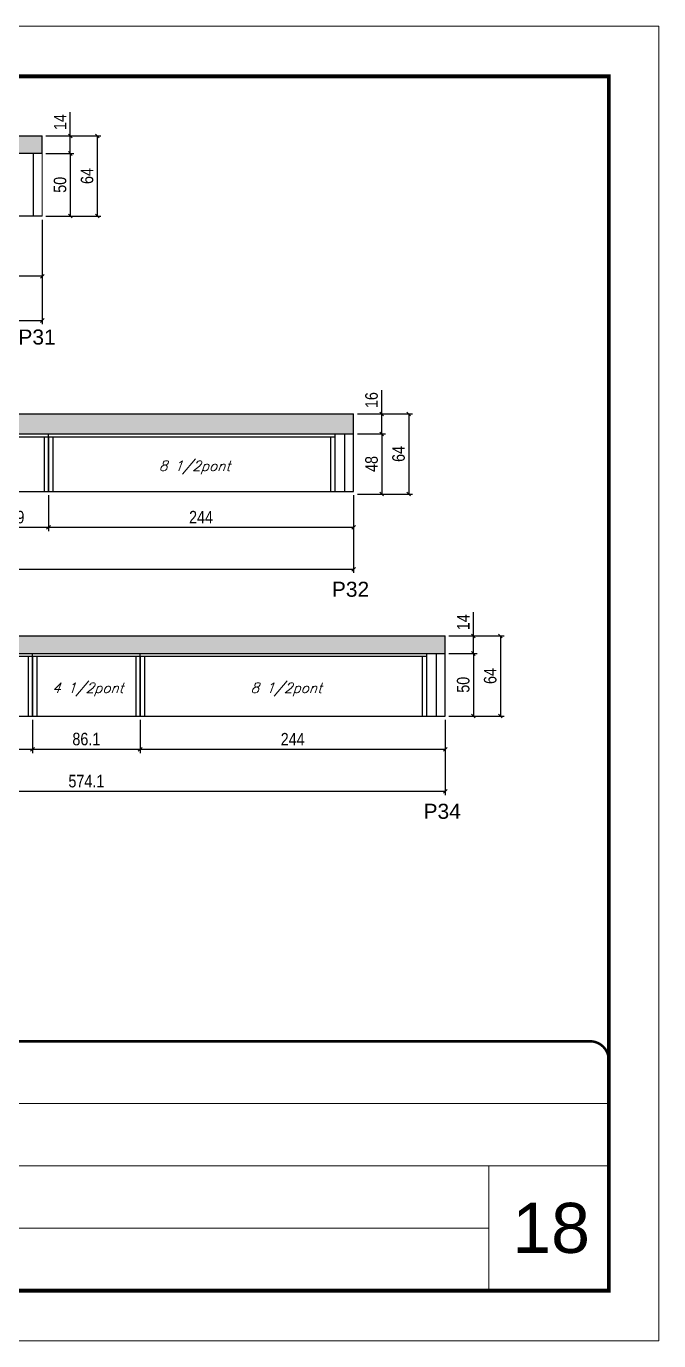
# Model space of a CAD drawing. Header units: millimetres. Extents: x 2921 to 9246, y 316 to 11751.
# Drawn here: x 5485 to 5991, y 4910 to 5960 of the extents above; entities that cross this region are included whole.
import ezdxf

# ---------------------------------------------------------------- set-up
doc = ezdxf.new("R2010")
doc.units = ezdxf.units.MM
doc.linetypes.add('CONTINUO', pattern=[0])
doc.linetypes.add('DASHED', pattern=[0.75, 0.5, -0.25])
for name, color, linetype in [('1', 3, 'Continuous'), ('5', 5, 'Continuous'), ('COTA', 241, 'Continuous'), ('Painéis', 200, 'Continuous'), ('SARR_2.2x7', 40, 'Continuous'), ('SARR_3.5x7', 81, 'Continuous'), ('texto', 7, 'Continuous')]:
    doc.layers.add(name, color=color, linetype=linetype)
for name, color, linetype, lineweight in [('CARIMBO', 255, 'Continuous', 9), ('Folhas', 255, 'Continuous', 9), ('SARRAFO DE PRESSAO', 251, 'DASHED', 9)]:
    doc.layers.add(name, color=color, linetype=linetype, lineweight=lineweight)
doc.styles.add('arial', font='arial.ttf')
doc.styles.add('COTA TECNICA', font='techl___.ttf', dxfattribs={"height": 10})
doc.styles.add('COTA TECNICA-50', font='techl___.ttf', dxfattribs={"height": 10})
doc.styles.add('Romans', font='romans.shx')
doc.styles.get("Standard").update_dxf_attribs({"font": 'arial.ttf'})
doc.dimstyles.new('COTA PAINEL-50', dxfattribs={"dimtxt": 10, "dimasz": 3, "dimexe": 3, "dimexo": 3, "dimgap": 3, "dimtad": 1, "dimdec": 1, "dimzin": 12, "dimdsep": 46, "dimtxsty": 'COTA TECNICA-50', "dimblk1": 'OBLIQUE', "dimblk2": 'OBLIQUE', "dimsah": 1, "dimcen": 0.9, "dimclrd": 4, "dimclre": 4, "dimclrt": 240, "dimadec": 1, "dimazin": 3, "dimtfac": 1, "dimtdec": 1, "dimtmove": 0, "dimatfit": 3, "dimfxl": 1, "dimtolj": 1, "dimtzin": 12, "dimarcsym": 0})
doc.dimstyles.new('PAINEL', dxfattribs={"dimtxt": 10, "dimasz": 3, "dimexe": 3, "dimexo": 3, "dimgap": 3, "dimtad": 1, "dimdec": 1, "dimzin": 12, "dimdsep": 46, "dimtxsty": 'COTA TECNICA', "dimblk1": 'OBLIQUE', "dimblk2": 'OBLIQUE', "dimsah": 1, "dimcen": 0.9, "dimclrd": 4, "dimclre": 4, "dimclrt": 240, "dimadec": 1, "dimazin": 3, "dimtfac": 1, "dimtdec": 1, "dimtmove": 0, "dimatfit": 3, "dimfxl": 1, "dimtolj": 1, "dimtzin": 12, "dimarcsym": 0})

# ---------------------------------------------------------------- blocks, each defined once
blk = doc.blocks.new('9999999999')
at = {"color": 30, "linetype": 'CONTINUO'}
for p, q in [((98564.6, 34379.6), (99584, 34379.6)), ((98564.6, 34329.8), (99488, 34329.8)), ((99584, 34329.8), (99488, 34329.8)), ((99488, 34329.8), (99488, 34230.2)), ((98564.6, 34280), (99488, 34280))]:
    blk.add_line(p, q, dxfattribs=at)
at = {"color": 30, "linetype": 'CONTINUO', "const_width": 2}
blk.add_lwpolyline([(99584, 34230.2), (99584, 34414.4, 0.414214), (99569, 34429.4), (98229, 34429.4, 0.414214), (98214, 34414.4), (98214, 34245.2, 0.414214), (98229, 34230.2), (99584, 34230.2)], format="xyb", dxfattribs=at)
at = {"layer": 'Folhas'}
blk.add_lwpolyline([(98139, 34190.2), (99624, 34190.2), (99624, 35240.2), (98139, 35240.2)], close=True, dxfattribs=at)
at = {"layer": 'Folhas', "color": 30, "const_width": 3}
blk.add_lwpolyline([(98214, 34230.2), (99584, 34230.2), (99584, 35200.2), (98214, 35200.2)], close=True, dxfattribs=at)
blk = doc.blocks.new('_Oblique')
at = {"layer": '1', "color": 0, "lineweight": -2}
blk.add_line((-0.5, -0.5), (0.5, 0.5), dxfattribs=at)
blk = doc.blocks.new('*D177')
at = {"layer": 'COTA', "color": 4, "linetype": 'ByBlock', "lineweight": -2, "transparency": 16777216}
for p, q in [((4955.5, 5805.6), (4955.5, 5722.2)), ((5498.1, 5805.6), (5498.1, 5722.2)), ((4955.5, 5725.2), (5498.1, 5725.2))]:
    blk.add_line(p, q, dxfattribs=at)
at = {"layer": 'Defpoints', "color": 0, "linetype": 'ByBlock', "transparency": 16777216}
for p in [(4955.5, 5808.6), (5498.1, 5808.6), (5498.1, 5725.2)]:
    blk.add_point(p, dxfattribs=at)
at = {"layer": 'COTA', "color": 4, "linetype": 'ByBlock', "lineweight": -2, "transparency": 16777216, "xscale": 3, "yscale": 3, "zscale": 3, "rotation": 180}
blk.add_blockref('_Oblique', (4955.5, 5725.2), dxfattribs=at)
at = {"layer": 'COTA', "color": 4, "linetype": 'ByBlock', "lineweight": -2, "transparency": 16777216, "xscale": 3, "yscale": 3, "zscale": 3}
blk.add_blockref('_Oblique', (5498.1, 5725.2), dxfattribs=at)
at = {"layer": 'COTA', "color": 240, "linetype": 'ByBlock', "transparency": 16777216, "insert": (5226.8, 5733.3), "char_height": 10, "attachment_point": 5, "style": 'COTA TECNICA'}
blk.add_mtext('\\A1;542.6', dxfattribs=at)
blk = doc.blocks.new('*D178')
at = {"layer": 'COTA', "color": 4, "lineweight": -2, "transparency": 16777216}
for p, q in [((5254.1, 5805.6), (5254.1, 5757.5)), ((5498.1, 5805.6), (5498.1, 5757.5)), ((5498.1, 5760.5), (5254.1, 5760.5))]:
    blk.add_line(p, q, dxfattribs=at)
at = {"layer": 'Defpoints', "color": 0, "transparency": 16777216}
for p in [(5254.1, 5808.6), (5498.1, 5808.6), (5254.1, 5760.5)]:
    blk.add_point(p, dxfattribs=at)
at = {"layer": 'COTA', "color": 4, "lineweight": -2, "transparency": 16777216, "xscale": 3, "yscale": 3, "zscale": 3, "rotation": 180}
blk.add_blockref('_Oblique', (5254.1, 5760.5), dxfattribs=at)
at = {"layer": 'COTA', "color": 4, "lineweight": -2, "transparency": 16777216, "xscale": 3, "yscale": 3, "zscale": 3}
blk.add_blockref('_Oblique', (5498.1, 5760.5), dxfattribs=at)
at = {"layer": 'COTA', "color": 240, "transparency": 16777216, "insert": (5394.1, 5768.6), "char_height": 10, "attachment_point": 5, "style": 'COTA TECNICA'}
blk.add_mtext('\\A1;244 ', dxfattribs=at)
blk = doc.blocks.new('*D179')
at = {"layer": 'COTA', "color": 4, "lineweight": -2, "transparency": 16777216}
for p, q in [((5510.1, 5858.6), (5523.5, 5858.6)), ((5520.5, 5858.6), (5520.5, 5808.6)), ((5501.1, 5808.6), (5523.5, 5808.6))]:
    blk.add_line(p, q, dxfattribs=at)
at = {"layer": 'Defpoints', "color": 0, "transparency": 16777216}
for p in [(5507.1, 5858.6), (5498.1, 5808.6), (5520.5, 5808.6)]:
    blk.add_point(p, dxfattribs=at)
at = {"layer": 'COTA', "color": 4, "lineweight": -2, "transparency": 16777216, "xscale": 3, "yscale": 3, "zscale": 3}
for p, rotation in [((5520.5, 5858.6), 90), ((5520.5, 5808.6), 270)]:
    blk.add_blockref('_Oblique', p, dxfattribs=dict(at, rotation=rotation))
at = {"layer": 'COTA', "color": 240, "transparency": 16777216, "insert": (5512.4, 5833.6), "char_height": 10, "attachment_point": 5, "rotation": 90, "style": 'COTA TECNICA-50'}
blk.add_mtext('\\A1;50', dxfattribs=at)
blk = doc.blocks.new('*D195')
at = {"layer": 'COTA', "color": 4, "linetype": 'ByBlock', "lineweight": -2, "transparency": 16777216}
for p, q in [((5503.1, 5585.6), (5503.1, 5557)), ((5747.1, 5585.6), (5747.1, 5557)), ((5503.1, 5560), (5747.1, 5560))]:
    blk.add_line(p, q, dxfattribs=at)
at = {"layer": 'Defpoints', "color": 0, "linetype": 'ByBlock', "transparency": 16777216}
for p in [(5503.1, 5588.6), (5747.1, 5588.6), (5747.1, 5560)]:
    blk.add_point(p, dxfattribs=at)
at = {"layer": 'COTA', "color": 4, "linetype": 'ByBlock', "lineweight": -2, "transparency": 16777216, "xscale": 3, "yscale": 3, "zscale": 3, "rotation": 180}
blk.add_blockref('_Oblique', (5503.1, 5560), dxfattribs=at)
at = {"layer": 'COTA', "color": 4, "linetype": 'ByBlock', "lineweight": -2, "transparency": 16777216, "xscale": 3, "yscale": 3, "zscale": 3}
blk.add_blockref('_Oblique', (5747.1, 5560), dxfattribs=at)
at = {"layer": 'COTA', "color": 240, "linetype": 'ByBlock', "transparency": 16777216, "insert": (5625.1, 5568.1), "char_height": 10, "width": 210.731, "attachment_point": 5, "style": 'COTA TECNICA'}
blk.add_mtext('\\A1;244', dxfattribs=at)
blk = doc.blocks.new('*D916')
at = {"layer": 'COTA', "color": 4, "linetype": 'ByBlock', "lineweight": -2, "transparency": 16777216}
for p, q in [((4954.2, 5585.6), (4954.2, 5523.5)), ((5747.1, 5585.6), (5747.1, 5523.5)), ((4954.2, 5526.5), (5747.1, 5526.5))]:
    blk.add_line(p, q, dxfattribs=at)
at = {"layer": 'Defpoints', "color": 0, "linetype": 'ByBlock', "transparency": 16777216}
for p in [(4954.2, 5588.6), (5747.1, 5588.6), (5747.1, 5526.5)]:
    blk.add_point(p, dxfattribs=at)
at = {"layer": 'COTA', "color": 4, "linetype": 'ByBlock', "lineweight": -2, "transparency": 16777216, "xscale": 3, "yscale": 3, "zscale": 3, "rotation": 180}
blk.add_blockref('_Oblique', (4954.2, 5526.5), dxfattribs=at)
at = {"layer": 'COTA', "color": 4, "linetype": 'ByBlock', "lineweight": -2, "transparency": 16777216, "xscale": 3, "yscale": 3, "zscale": 3}
blk.add_blockref('_Oblique', (5747.1, 5526.5), dxfattribs=at)
at = {"layer": 'COTA', "color": 240, "linetype": 'ByBlock', "transparency": 16777216, "insert": (5350.7, 5534.6), "char_height": 10, "attachment_point": 5, "style": 'COTA TECNICA'}
blk.add_mtext('\\A1;792.9', dxfattribs=at)
blk = doc.blocks.new('*D197')
at = {"layer": 'COTA', "color": 4, "linetype": 'ByBlock', "lineweight": -2, "transparency": 16777216}
for p, q in [((5442.2, 5585.6), (5442.2, 5557)), ((5503.1, 5585.6), (5503.1, 5557)), ((5442.2, 5560), (5503.1, 5560))]:
    blk.add_line(p, q, dxfattribs=at)
at = {"layer": 'Defpoints', "color": 0, "linetype": 'ByBlock', "transparency": 16777216}
for p in [(5442.2, 5588.6), (5503.1, 5588.6), (5503.1, 5560)]:
    blk.add_point(p, dxfattribs=at)
at = {"layer": 'COTA', "color": 4, "linetype": 'ByBlock', "lineweight": -2, "transparency": 16777216, "xscale": 3, "yscale": 3, "zscale": 3, "rotation": 180}
blk.add_blockref('_Oblique', (5442.2, 5560), dxfattribs=at)
at = {"layer": 'COTA', "color": 4, "linetype": 'ByBlock', "lineweight": -2, "transparency": 16777216, "xscale": 3, "yscale": 3, "zscale": 3}
blk.add_blockref('_Oblique', (5503.1, 5560), dxfattribs=at)
at = {"layer": 'COTA', "color": 240, "linetype": 'ByBlock', "transparency": 16777216, "insert": (5472.7, 5568.1), "char_height": 10, "attachment_point": 5, "style": 'COTA TECNICA'}
blk.add_mtext('\\A1;60.9', dxfattribs=at)
blk = doc.blocks.new('*D202')
at = {"layer": 'COTA', "color": 4, "linetype": 'ByBlock', "lineweight": -2, "transparency": 16777216}
for p, q in [((5246.3, 5406.2), (5246.3, 5379.7)), ((5490.3, 5406.2), (5490.3, 5379.7)), ((5246.3, 5382.7), (5490.3, 5382.7))]:
    blk.add_line(p, q, dxfattribs=at)
at = {"layer": 'Defpoints', "color": 0, "linetype": 'ByBlock', "transparency": 16777216}
for p in [(5246.3, 5409.2), (5490.3, 5409.2), (5490.3, 5382.7)]:
    blk.add_point(p, dxfattribs=at)
at = {"layer": 'COTA', "color": 4, "linetype": 'ByBlock', "lineweight": -2, "transparency": 16777216, "xscale": 3, "yscale": 3, "zscale": 3, "rotation": 180}
blk.add_blockref('_Oblique', (5246.3, 5382.7), dxfattribs=at)
at = {"layer": 'COTA', "color": 4, "linetype": 'ByBlock', "lineweight": -2, "transparency": 16777216, "xscale": 3, "yscale": 3, "zscale": 3}
blk.add_blockref('_Oblique', (5490.3, 5382.7), dxfattribs=at)
at = {"layer": 'COTA', "color": 240, "linetype": 'ByBlock', "transparency": 16777216, "insert": (5368.3, 5390.7), "char_height": 10, "attachment_point": 5, "style": 'COTA TECNICA'}
blk.add_mtext('\\A1;244', dxfattribs=at)
blk = doc.blocks.new('*D203')
at = {"layer": 'COTA', "color": 4, "linetype": 'ByBlock', "lineweight": -2, "transparency": 16777216}
for p, q in [((5576.4, 5406.2), (5576.4, 5379.7)), ((5820.4, 5406.2), (5820.4, 5379.7)), ((5576.4, 5382.7), (5820.4, 5382.7))]:
    blk.add_line(p, q, dxfattribs=at)
at = {"layer": 'Defpoints', "color": 0, "linetype": 'ByBlock', "transparency": 16777216}
for p in [(5576.4, 5409.2), (5820.4, 5409.2), (5820.4, 5382.7)]:
    blk.add_point(p, dxfattribs=at)
at = {"layer": 'COTA', "color": 4, "linetype": 'ByBlock', "lineweight": -2, "transparency": 16777216, "xscale": 3, "yscale": 3, "zscale": 3, "rotation": 180}
blk.add_blockref('_Oblique', (5576.4, 5382.7), dxfattribs=at)
at = {"layer": 'COTA', "color": 4, "linetype": 'ByBlock', "lineweight": -2, "transparency": 16777216, "xscale": 3, "yscale": 3, "zscale": 3}
blk.add_blockref('_Oblique', (5820.4, 5382.7), dxfattribs=at)
at = {"layer": 'COTA', "color": 240, "linetype": 'ByBlock', "transparency": 16777216, "insert": (5698.4, 5390.7), "char_height": 10, "width": 210.731, "attachment_point": 5, "style": 'COTA TECNICA'}
blk.add_mtext('\\A1;244', dxfattribs=at)
blk = doc.blocks.new('*D918')
at = {"layer": 'COTA', "color": 4, "linetype": 'ByBlock', "lineweight": -2, "transparency": 16777216}
for p, q in [((5246.3, 5406.2), (5246.3, 5346.1)), ((5820.4, 5406.2), (5820.4, 5346.1)), ((5246.3, 5349.1), (5820.4, 5349.1))]:
    blk.add_line(p, q, dxfattribs=at)
at = {"layer": 'Defpoints', "color": 0, "linetype": 'ByBlock', "transparency": 16777216}
for p in [(5246.3, 5409.2), (5820.4, 5409.2), (5820.4, 5349.1)]:
    blk.add_point(p, dxfattribs=at)
at = {"layer": 'COTA', "color": 4, "linetype": 'ByBlock', "lineweight": -2, "transparency": 16777216, "xscale": 3, "yscale": 3, "zscale": 3, "rotation": 180}
blk.add_blockref('_Oblique', (5246.3, 5349.1), dxfattribs=at)
at = {"layer": 'COTA', "color": 4, "linetype": 'ByBlock', "lineweight": -2, "transparency": 16777216, "xscale": 3, "yscale": 3, "zscale": 3}
blk.add_blockref('_Oblique', (5820.4, 5349.1), dxfattribs=at)
at = {"layer": 'COTA', "color": 240, "linetype": 'ByBlock', "transparency": 16777216, "insert": (5533.4, 5357.2), "char_height": 10, "attachment_point": 5, "style": 'COTA TECNICA'}
blk.add_mtext('\\A1;574.1', dxfattribs=at)
blk = doc.blocks.new('*D204')
at = {"layer": 'COTA', "color": 4, "lineweight": -2, "transparency": 16777216}
for p, q in [((5823.4, 5459.2), (5845.9, 5459.2)), ((5842.9, 5459.2), (5842.9, 5409.2)), ((5823.4, 5409.2), (5845.9, 5409.2))]:
    blk.add_line(p, q, dxfattribs=at)
at = {"layer": 'Defpoints', "color": 0, "transparency": 16777216}
for p in [(5820.4, 5459.2), (5820.4, 5409.2), (5842.9, 5409.2)]:
    blk.add_point(p, dxfattribs=at)
at = {"layer": 'COTA', "color": 4, "lineweight": -2, "transparency": 16777216, "xscale": 3, "yscale": 3, "zscale": 3}
for p, rotation in [((5842.9, 5459.2), 90), ((5842.9, 5409.2), 270)]:
    blk.add_blockref('_Oblique', p, dxfattribs=dict(at, rotation=rotation))
at = {"layer": 'COTA', "color": 240, "transparency": 16777216, "insert": (5834.8, 5434.2), "char_height": 10, "attachment_point": 5, "rotation": 90, "style": 'COTA TECNICA-50'}
blk.add_mtext('\\A1;50', dxfattribs=at)
blk = doc.blocks.new('*D180')
at = {"layer": 'COTA', "color": 4, "linetype": 'ByBlock', "lineweight": -2, "transparency": 16777216}
for p, q in [((5490.3, 5406.2), (5490.3, 5379.7)), ((5576.4, 5406.2), (5576.4, 5379.7)), ((5490.3, 5382.7), (5576.4, 5382.7))]:
    blk.add_line(p, q, dxfattribs=at)
at = {"layer": 'Defpoints', "color": 0, "linetype": 'ByBlock', "transparency": 16777216}
for p in [(5490.3, 5409.2), (5576.4, 5409.2), (5576.4, 5382.7)]:
    blk.add_point(p, dxfattribs=at)
at = {"layer": 'COTA', "color": 4, "linetype": 'ByBlock', "lineweight": -2, "transparency": 16777216, "xscale": 3, "yscale": 3, "zscale": 3, "rotation": 180}
blk.add_blockref('_Oblique', (5490.3, 5382.7), dxfattribs=at)
at = {"layer": 'COTA', "color": 4, "linetype": 'ByBlock', "lineweight": -2, "transparency": 16777216, "xscale": 3, "yscale": 3, "zscale": 3}
blk.add_blockref('_Oblique', (5576.4, 5382.7), dxfattribs=at)
at = {"layer": 'COTA', "color": 240, "linetype": 'ByBlock', "transparency": 16777216, "insert": (5533.4, 5390.8), "char_height": 10, "attachment_point": 5, "style": 'COTA TECNICA'}
blk.add_mtext('\\A1;86.1', dxfattribs=at)
blk = doc.blocks.new('*D1271')
at = {"layer": 'COTA', "color": 4, "lineweight": -2, "transparency": 16777216}
for p, q in [((5520.5, 5872.6), (5520.5, 5891.7)), ((5501.1, 5872.6), (5523.5, 5872.6)), ((5520.5, 5858.6), (5520.5, 5872.6)), ((5501.1, 5858.6), (5523.5, 5858.6))]:
    blk.add_line(p, q, dxfattribs=at)
at = {"layer": 'Defpoints', "color": 0, "transparency": 16777216}
for p in [(5498.1, 5872.6), (5520.5, 5872.6), (5498.1, 5858.6)]:
    blk.add_point(p, dxfattribs=at)
at = {"layer": 'COTA', "color": 4, "lineweight": -2, "transparency": 16777216, "xscale": 3, "yscale": 3, "zscale": 3}
for p, rotation in [((5520.5, 5872.6), 90), ((5520.5, 5858.6), 270)]:
    blk.add_blockref('_Oblique', p, dxfattribs=dict(at, rotation=rotation))
at = {"layer": 'COTA', "color": 240, "transparency": 16777216, "insert": (5512.4, 5883.7), "char_height": 10, "attachment_point": 5, "rotation": 90, "style": 'COTA TECNICA-50'}
blk.add_mtext('\\A1;14', dxfattribs=at)
blk = doc.blocks.new('*D1272')
at = {"layer": 'COTA', "color": 4, "lineweight": -2, "transparency": 16777216}
for p, q in [((5501.1, 5872.6), (5545.1, 5872.6)), ((5542.1, 5872.6), (5542.1, 5808.6)), ((5501.1, 5808.6), (5545.1, 5808.6))]:
    blk.add_line(p, q, dxfattribs=at)
at = {"layer": 'Defpoints', "color": 0, "transparency": 16777216}
for p in [(5498.1, 5872.6), (5498.1, 5808.6), (5542.1, 5808.6)]:
    blk.add_point(p, dxfattribs=at)
at = {"layer": 'COTA', "color": 4, "lineweight": -2, "transparency": 16777216, "xscale": 3, "yscale": 3, "zscale": 3}
for p, rotation in [((5542.1, 5872.6), 90), ((5542.1, 5808.6), 270)]:
    blk.add_blockref('_Oblique', p, dxfattribs=dict(at, rotation=rotation))
at = {"layer": 'COTA', "color": 240, "transparency": 16777216, "insert": (5534, 5840.6), "char_height": 10, "attachment_point": 5, "rotation": 90, "style": 'COTA TECNICA-50'}
blk.add_mtext('\\A1;64', dxfattribs=at)
blk = doc.blocks.new('*D1275')
at = {"layer": 'COTA', "color": 4, "lineweight": -2, "transparency": 16777216}
for p, q in [((5759.1, 5634.6), (5772.6, 5634.6)), ((5769.6, 5634.6), (5769.6, 5586.6)), ((5750.1, 5586.6), (5772.6, 5586.6))]:
    blk.add_line(p, q, dxfattribs=at)
at = {"layer": 'Defpoints', "color": 0, "transparency": 16777216}
for p in [(5756.1, 5634.6), (5747.1, 5586.6), (5769.6, 5586.6)]:
    blk.add_point(p, dxfattribs=at)
at = {"layer": 'COTA', "color": 4, "lineweight": -2, "transparency": 16777216, "xscale": 3, "yscale": 3, "zscale": 3}
for p, rotation in [((5769.6, 5634.6), 90), ((5769.6, 5586.6), 270)]:
    blk.add_blockref('_Oblique', p, dxfattribs=dict(at, rotation=rotation))
at = {"layer": 'COTA', "color": 240, "transparency": 16777216, "insert": (5761.5, 5610.6), "char_height": 10, "attachment_point": 5, "rotation": 90, "style": 'COTA TECNICA-50'}
blk.add_mtext('\\A1;48', dxfattribs=at)
blk = doc.blocks.new('*D1273')
at = {"layer": 'COTA', "color": 4, "lineweight": -2, "transparency": 16777216}
for p, q in [((5769.6, 5650.6), (5769.6, 5669.6)), ((5750.1, 5650.6), (5772.6, 5650.6)), ((5769.6, 5634.6), (5769.6, 5650.6)), ((5750.1, 5634.6), (5772.6, 5634.6))]:
    blk.add_line(p, q, dxfattribs=at)
at = {"layer": 'Defpoints', "color": 0, "transparency": 16777216}
for p in [(5747.1, 5650.6), (5769.6, 5650.6), (5747.1, 5634.6)]:
    blk.add_point(p, dxfattribs=at)
at = {"layer": 'COTA', "color": 4, "lineweight": -2, "transparency": 16777216, "xscale": 3, "yscale": 3, "zscale": 3}
for p, rotation in [((5769.6, 5650.6), 90), ((5769.6, 5634.6), 270)]:
    blk.add_blockref('_Oblique', p, dxfattribs=dict(at, rotation=rotation))
at = {"layer": 'COTA', "color": 240, "transparency": 16777216, "insert": (5761.5, 5661.6), "char_height": 10, "attachment_point": 5, "rotation": 90, "style": 'COTA TECNICA-50'}
blk.add_mtext('\\A1;16', dxfattribs=at)
blk = doc.blocks.new('*D1274')
at = {"layer": 'COTA', "color": 4, "lineweight": -2, "transparency": 16777216}
for p, q in [((5750.1, 5650.6), (5794.2, 5650.6)), ((5791.2, 5650.6), (5791.2, 5586.6)), ((5750.1, 5586.6), (5794.2, 5586.6))]:
    blk.add_line(p, q, dxfattribs=at)
at = {"layer": 'Defpoints', "color": 0, "transparency": 16777216}
for p in [(5747.1, 5650.6), (5747.1, 5586.6), (5791.2, 5586.6)]:
    blk.add_point(p, dxfattribs=at)
at = {"layer": 'COTA', "color": 4, "lineweight": -2, "transparency": 16777216, "xscale": 3, "yscale": 3, "zscale": 3}
for p, rotation in [((5791.2, 5650.6), 90), ((5791.2, 5586.6), 270)]:
    blk.add_blockref('_Oblique', p, dxfattribs=dict(at, rotation=rotation))
at = {"layer": 'COTA', "color": 240, "transparency": 16777216, "insert": (5783.1, 5618.6), "char_height": 10, "attachment_point": 5, "rotation": 90, "style": 'COTA TECNICA-50'}
blk.add_mtext('\\A1;64', dxfattribs=at)
blk = doc.blocks.new('*D1276')
at = {"layer": 'COTA', "color": 4, "lineweight": -2, "transparency": 16777216}
for p, q in [((5842.9, 5473.2), (5842.9, 5492.3)), ((5823.4, 5473.2), (5845.9, 5473.2)), ((5842.9, 5459.2), (5842.9, 5473.2)), ((5823.4, 5459.2), (5845.9, 5459.2))]:
    blk.add_line(p, q, dxfattribs=at)
at = {"layer": 'Defpoints', "color": 0, "transparency": 16777216}
for p in [(5820.4, 5473.2), (5842.9, 5473.2), (5820.4, 5459.2)]:
    blk.add_point(p, dxfattribs=at)
at = {"layer": 'COTA', "color": 4, "lineweight": -2, "transparency": 16777216, "xscale": 3, "yscale": 3, "zscale": 3}
for p, rotation in [((5842.9, 5473.2), 90), ((5842.9, 5459.2), 270)]:
    blk.add_blockref('_Oblique', p, dxfattribs=dict(at, rotation=rotation))
at = {"layer": 'COTA', "color": 240, "transparency": 16777216, "insert": (5834.8, 5484.2), "char_height": 10, "attachment_point": 5, "rotation": 90, "style": 'COTA TECNICA-50'}
blk.add_mtext('\\A1;14', dxfattribs=at)
blk = doc.blocks.new('*D1277')
at = {"layer": 'COTA', "color": 4, "lineweight": -2, "transparency": 16777216}
for p, q in [((5823.4, 5473.2), (5867.5, 5473.2)), ((5864.5, 5473.2), (5864.5, 5409.2)), ((5823.4, 5409.2), (5867.5, 5409.2))]:
    blk.add_line(p, q, dxfattribs=at)
at = {"layer": 'Defpoints', "color": 0, "transparency": 16777216}
for p in [(5820.4, 5473.2), (5820.4, 5409.2), (5864.5, 5409.2)]:
    blk.add_point(p, dxfattribs=at)
at = {"layer": 'COTA', "color": 4, "lineweight": -2, "transparency": 16777216, "xscale": 3, "yscale": 3, "zscale": 3}
for p, rotation in [((5864.5, 5473.2), 90), ((5864.5, 5409.2), 270)]:
    blk.add_blockref('_Oblique', p, dxfattribs=dict(at, rotation=rotation))
at = {"layer": 'COTA', "color": 240, "transparency": 16777216, "insert": (5856.4, 5441.2), "char_height": 10, "attachment_point": 5, "rotation": 90, "style": 'COTA TECNICA-50'}
blk.add_mtext('\\A1;64', dxfattribs=at)

msp = doc.modelspace()

# ---------------------------------------------------------------- hatches: boundary and pattern name
at = {"layer": 'COTA', "linetype": 'ByBlock'}
h = msp.add_hatch(dxfattribs=at)
h.set_pattern_fill('AR-CONC', color=256, scale=0.03)
h.set_pattern_definition([(50, (3532.361, -10683.231), (5.4655401, -0.4781726), [0.5715, -6.2865]), (355, (3532.361, -10683.231), (-1.0573026, 5.7317054), [0.4572, -5.0292175]), (100.451445, (3532.8165, -10683.2707), (4.4082374, 5.2535326), [0.4857003, -5.3427073]), (46.1842, (3532.361, -10681.707), (8.1323712, -1.2612698), [0.85725, -9.42975]), (96.63556, (3533.039, -10681.812), (7.122124, 7.4227837), [0.7285507, -8.0140682]), (351.18415, (3532.361, -10681.707), (7.122124, 7.4227837), [0.685799, -7.543792]), (21, (3533.123, -10682.088), (4.5484317, -3.067956), [0.5715, -6.2865]), (326, (3533.123, -10682.088), (1.8540609, 5.525639), [0.4572, -5.0292]), (71.451445, (3533.502, -10682.3435), (6.4024926, 2.457683), [0.4857003, -5.3426981]), (37.5, (3532.361, -10683.2309), (0.0926581, 2.53665117), [0, -4.96824, 0, -5.1054, 0, -5.04825]), (7.5, (3532.361, -10683.2309), (2.00458988, 3.00541724), [0, -2.91084, 0, -4.85394, 0, -1.92405]), (327.5, (3530.6618, -10683.2309), (4.06771786, -0.17186232), [0, -1.905, 0, -5.9436, 0, -7.8867]), (317.5, (3529.8998, -10683.231), (4.44387544, 0.7627947), [0, -2.4765, 0, -3.94716, 0, -5.6007])])
h.paths.add_polyline_path([(5498.08, 5858.6), (5498.08, 5872.6), (4955.48, 5872.6), (4955.48, 5858.6)])
h = msp.add_hatch(dxfattribs=at)
h.set_pattern_fill('AR-CONC', color=256, scale=0.03)
h.set_pattern_definition([(50, (3781.4194, -10907.2776), (5.4655401, -0.4781726), [0.5715, -6.2865]), (355, (3781.4194, -10907.2776), (-1.0573026, 5.7317054), [0.4572, -5.0292175]), (100.451445, (3781.875, -10907.3174), (4.4082374, 5.2535326), [0.4857003, -5.3427073]), (46.1842, (3781.4194, -10905.7536), (8.1323712, -1.2612698), [0.85725, -9.42975]), (96.63556, (3782.097, -10905.859), (7.122124, 7.4227837), [0.7285507, -8.0140682]), (351.18415, (3781.419, -10905.754), (7.122124, 7.4227837), [0.685799, -7.543792]), (21, (3782.1814, -10906.1346), (4.5484317, -3.067956), [0.5715, -6.2865]), (326, (3782.1814, -10906.1346), (1.8540609, 5.525639), [0.4572, -5.0292]), (71.451445, (3782.5604, -10906.39), (6.4024926, 2.457683), [0.4857003, -5.3426981]), (37.5, (3781.4194, -10907.2776), (0.0926581, 2.53665117), [0, -4.96824, 0, -5.1054, 0, -5.04825]), (7.5, (3781.4194, -10907.2776), (2.00458988, 3.00541724), [0, -2.91084, 0, -4.85394, 0, -1.92405]), (327.5, (3779.72, -10907.2776), (4.06771786, -0.17186232), [0, -1.905, 0, -5.9436, 0, -7.8867]), (317.5, (3778.958, -10907.2776), (4.44387544, 0.7627947), [0, -2.4765, 0, -3.94716, 0, -5.6007])])
h.paths.add_polyline_path([(5747.14, 5634.55), (5747.14, 5650.55), (4954.24, 5650.55), (4954.24, 5634.55)])
h = msp.add_hatch(dxfattribs=at)
h.set_pattern_fill('AR-CONC', color=256, scale=0.03)
h.set_pattern_definition([(50, (3854.728, -11082.6373), (5.4655401, -0.4781726), [0.5715, -6.2865]), (355, (3854.728, -11082.6373), (-1.0573026, 5.7317054), [0.4572, -5.0292175]), (100.451445, (3855.1835, -11082.677), (4.4082374, 5.2535326), [0.4857003, -5.3427073]), (46.1842, (3854.728, -11081.1133), (8.1323712, -1.2612698), [0.85725, -9.42975]), (96.63556, (3855.406, -11081.2185), (7.122124, 7.4227837), [0.7285507, -8.0140682]), (351.18415, (3854.728, -11081.113), (7.122124, 7.4227837), [0.685799, -7.543792]), (21, (3855.49, -11081.4943), (4.5484317, -3.067956), [0.5715, -6.2865]), (326, (3855.49, -11081.4943), (1.8540609, 5.525639), [0.4572, -5.0292]), (71.451445, (3855.869, -11081.75), (6.4024926, 2.457683), [0.4857003, -5.3426981]), (37.5, (3854.728, -11082.6373), (0.0926581, 2.53665117), [0, -4.96824, 0, -5.1054, 0, -5.04825]), (7.5, (3854.728, -11082.6373), (2.00458988, 3.00541724), [0, -2.91084, 0, -4.85394, 0, -1.92405]), (327.5, (3853.0288, -11082.6373), (4.06771786, -0.17186232), [0, -1.905, 0, -5.9436, 0, -7.8867]), (317.5, (3852.2668, -11082.6373), (4.44387544, 0.7627947), [0, -2.4765, 0, -3.94716, 0, -5.6007])])
h.paths.add_polyline_path([(5820.45, 5459.19), (5820.45, 5473.19), (5246.35, 5473.19), (5246.35, 5459.19)])

# ---------------------------------------------------------------- linework, layer by layer
for p, q in [((4955.48, 5872.6), (5498.08, 5872.6)), ((5498.08, 5858.6), (5498.08, 5872.6)), ((5498.08, 5858.6), (5498.08, 5858.6)), ((5498.08, 5858.6), (5498.08, 5858.6)), ((5507.08, 5858.6), (5507.08, 5858.6)), ((4954.24, 5650.55), (5747.14, 5650.55)), ((5747.14, 5634.55), (5747.14, 5650.55)), ((5246.35, 5473.19), (5820.45, 5473.19)), ((5820.45, 5459.19), (5820.45, 5473.19))]:
    msp.add_line(p, q, dxfattribs=at)
at = {"layer": 'Painéis', "linetype": 'ByBlock'}
for p, q in [((5498.08, 5858.6), (4955.48, 5858.6)), ((5498.08, 5808.6), (4955.48, 5808.6)), ((4954.24, 5634.55), (5747.14, 5634.55)), ((5503.14, 5588.55), (5503.14, 5634.55)), ((5747.14, 5588.55), (5747.14, 5634.55)), ((4954.24, 5588.55), (5747.14, 5588.55)), ((5246.35, 5459.19), (5820.45, 5459.19)), ((5490.35, 5409.19), (5490.35, 5459.19)), ((5576.45, 5409.19), (5576.45, 5459.19)), ((5820.45, 5409.19), (5820.45, 5459.19)), ((5246.35, 5409.19), (5820.45, 5409.19))]:
    msp.add_line(p, q, dxfattribs=at)
at = {"layer": 'Painéis', "lineweight": 5}
msp.add_line((5498.08, 5858.6), (5498.08, 5808.6), dxfattribs=at)
at = {"layer": 'SARR_2.2x7', "linetype": 'Continuous'}
for p, q in [((5491.08, 5808.6), (5491.08, 5858.6)), ((5442.24, 5632.35), (5503.14, 5632.35)), ((5503.14, 5632.35), (5732.14, 5632.35)), ((5740.14, 5588.55), (5740.14, 5634.55)), ((5261.35, 5456.99), (5490.35, 5456.99)), ((5490.35, 5456.99), (5576.45, 5456.99)), ((5576.45, 5456.99), (5805.45, 5456.99)), ((5813.45, 5409.19), (5813.45, 5459.19))]:
    msp.add_line(p, q, dxfattribs=at)
at = {"layer": 'SARR_3.5x7'}
for p, q in [((5499.64, 5632.35), (5499.64, 5588.55)), ((5503.14, 5632.35), (5503.14, 5588.55)), ((5506.64, 5632.35), (5506.64, 5588.55)), ((5728.64, 5632.35), (5728.64, 5588.55)), ((5732.14, 5634.55), (5732.14, 5588.55)), ((5728.64, 5588.55), (5732.14, 5588.55)), ((5486.85, 5456.99), (5486.85, 5409.19)), ((5490.35, 5456.99), (5490.35, 5409.19)), ((5493.85, 5456.99), (5493.85, 5409.19)), ((5572.95, 5456.99), (5572.95, 5409.19)), ((5576.45, 5456.99), (5576.45, 5409.19)), ((5579.95, 5456.99), (5579.95, 5409.19)), ((5801.95, 5456.99), (5801.95, 5409.19)), ((5805.45, 5459.19), (5805.45, 5409.19)), ((5486.85, 5409.19), (5490.35, 5409.19)), ((5490.35, 5409.19), (5493.85, 5409.19)), ((5801.95, 5409.19), (5805.45, 5409.19))]:
    msp.add_line(p, q, dxfattribs=at)

# ---------------------------------------------------------------- block references
at = {"layer": 'SARRAFO DE PRESSAO', "color": 6, "linetype": 'ByBlock'}
msp.add_blockref('9999999999', (-93632.85, -29279.98), dxfattribs=at)

# ---------------------------------------------------------------- texts
at = {"layer": '5', "linetype": 'Continuous'}
for s, p in [('P31', (5479.06, 5706.01)), ('P32', (5729.72, 5504.51)), ('P34', (5803.03, 5327.15))]:
    msp.add_text(s, height=12, rotation=0.00004, dxfattribs=at).set_placement(p)
at = {"layer": 'CARIMBO', "style": 'arial'}
msp.add_text('18', height=40, dxfattribs=at).set_placement((5873.99, 4980.37))
at = {"layer": 'texto', "color": 2, "char_height": 8, "attachment_point": 5, "style": 'Romans'}
for s, insert in [('{\\Q19;\\C256;8 1/2pont}', (5619.92, 5607.77)), ('{\\Q19;\\C256;4 1/2pont}', (5534.57, 5430.41)), ('{\\Q19;\\C256;8 1/2pont}', (5693.23, 5430.41))]:
    msp.add_mtext(s, dxfattribs=dict(at, insert=insert))

# ---------------------------------------------------------------- dimensions: what is measured, and where the dimension line sits
at = {"layer": 'COTA'}
for base, p1, p2, picture, middle in [((5520.51, 5872.6), (5498.08, 5858.6), (5498.08, 5872.6), '*D1271', (5512.44, 5883.66)), ((5542.12, 5808.6), (5498.08, 5872.6), (5498.08, 5808.6), '*D1272', (5534.02, 5840.6)), ((5520.51, 5808.6), (5507.08, 5858.6), (5498.08, 5808.6), '*D179', (5512.4, 5833.6)), ((5769.57, 5650.55), (5747.14, 5634.55), (5747.14, 5650.55), '*D1273', (5761.46, 5661.56)), ((5791.18, 5586.55), (5747.14, 5650.55), (5747.14, 5586.55), '*D1274', (5783.08, 5618.55)), ((5769.57, 5586.55), (5756.14, 5634.55), (5747.14, 5586.55), '*D1275', (5761.47, 5610.55)), ((5842.88, 5473.19), (5820.45, 5459.19), (5820.45, 5473.19), '*D1276', (5834.8, 5484.25)), ((5864.49, 5409.19), (5820.45, 5473.19), (5820.45, 5409.19), '*D1277', (5856.39, 5441.19)), ((5842.88, 5409.19), (5820.45, 5459.19), (5820.45, 5409.19), '*D204', (5834.77, 5434.19))]:
    dim = msp.add_linear_dim(base=base, p1=p1, p2=p2, angle=90, dimstyle='COTA PAINEL-50', dxfattribs=at)
    dim.commit()
    dim.dimension.update_dxf_attribs({"geometry": picture, "text_midpoint": middle})
at = {"layer": 'COTA', "linetype": 'ByBlock'}
dim = msp.add_linear_dim(base=(5498.08, 5725.23), p1=(4955.48, 5808.6), p2=(5498.08, 5808.6), angle=180, dimstyle='PAINEL', dxfattribs=at)
dim.commit()
dim.dimension.update_dxf_attribs({"geometry": '*D177', "text_midpoint": (5226.78, 5733.34)})
at = {"layer": 'COTA'}
dim = msp.add_linear_dim(base=(5254.08, 5760.5), p1=(5498.08, 5808.6), p2=(5254.08, 5808.6), angle=180, text='<> ', dimstyle='PAINEL', dxfattribs=at)
dim.commit()
dim.dimension.update_dxf_attribs({"geometry": '*D178', "text_midpoint": (5394.08, 5760.5), "dimtype": 160})
at = {"layer": 'COTA', "linetype": 'ByBlock'}
for base, p1, p2, picture, middle in [((5747.14, 5526.47), (4954.24, 5588.55), (5747.14, 5588.55), '*D916', (5350.69, 5534.57)), ((5503.14, 5560.01), (5442.24, 5588.55), (5503.14, 5588.55), '*D197', (5472.69, 5568.14)), ((5490.35, 5382.65), (5246.35, 5409.19), (5490.35, 5409.19), '*D202', (5368.35, 5390.72)), ((5820.45, 5349.11), (5246.35, 5409.19), (5820.45, 5409.19), '*D918', (5533.4, 5357.22)), ((5576.45, 5382.65), (5490.35, 5409.19), (5576.45, 5409.19), '*D180', (5533.4, 5390.78))]:
    dim = msp.add_linear_dim(base=base, p1=p1, p2=p2, dimstyle='PAINEL', dxfattribs=at)
    dim.commit()
    dim.dimension.update_dxf_attribs({"geometry": picture, "text_midpoint": middle})
for base, p1, p2, picture, middle in [((5747.14, 5560.01), (5503.14, 5588.55), (5747.14, 5588.55), '*D195', (5625.14, 5568.08)), ((5820.45, 5382.65), (5576.45, 5409.19), (5820.45, 5409.19), '*D203', (5698.45, 5390.72))]:
    dim = msp.add_linear_dim(base=base, p1=p1, p2=p2, dimstyle='PAINEL', override={"dimtmove": 1}, dxfattribs=at)
    dim.commit()
    dim.dimension.update_dxf_attribs({"geometry": picture, "text_midpoint": middle})

doc.saveas('drawing.dxf')
